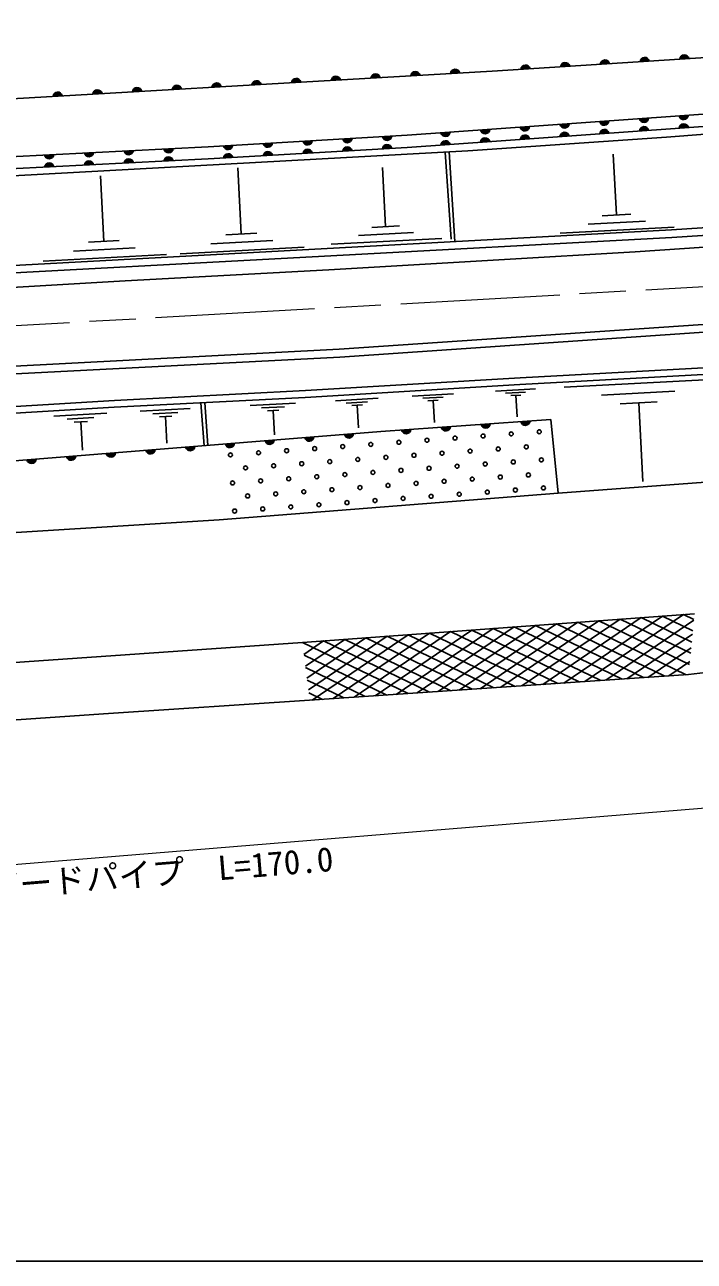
# Model space of a CAD drawing. Units: millimetres, scale not verified. Extents: x 40000 to 680000, y 20000 to 380000.
# Drawn here: x 479443 to 529894, y 205000 to 298180 of the extents above; entities that cross this region are included whole.
import ezdxf
from ezdxf.enums import TextEntityAlignment as Align

# ---------------------------------------------------------------- set-up
doc = ezdxf.new("R2010")
doc.units = ezdxf.units.MM
doc.header["$LTSCALE"] = 1000
doc.linetypes.add('CHAIN', pattern=[18.5, 12, -1.5, 3.5, -1.5])
for name, color, linetype, lineweight in [('M-BGD', 7, 'Continuous', 25), ('M-BMK', 2, 'CHAIN', 13), ('M-BMK-OTRS', 5, 'Continuous', 25), ('M-STR-HTXT', 7, 'Continuous', 13), ('M-STR-STRC', 7, 'Continuous', 25), ('M-TTL-BAND', 7, 'Continuous', 25)]:
    doc.layers.add(name, color=color, linetype=linetype, lineweight=lineweight)
doc.styles.add('ＭＳ ゴシック', font='')
doc.styles.get('ＭＳ ゴシック').set_extended_font_data('MS Gothic')

msp = doc.modelspace()

# ---------------------------------------------------------------- linework, layer by layer
at = {"layer": 'M-BGD'}
for p, q in [((511115, 288585), (511579, 282023)), ((511435, 288603), (511864, 281838)), ((524028, 283846), (523780, 288433)), ((495764, 282419), (495494, 287408)), ((506638, 282969), (506398, 287412)), ((485412, 281849), (485144, 286797)), ((526210, 283388), (521909, 283156)), ((525104, 283904), (522953, 283787)), ((496933, 282482), (494594, 282356)), ((508750, 282526), (504585, 282301)), ((507679, 283025), (505596, 282912)), ((528391, 282931), (519789, 282466)), ((486571, 281912), (484252, 281787)), ((500508, 281424), (491154, 280919)), ((498136, 281922), (493459, 281669)), ((510863, 282083), (502532, 281633)), ((490117, 280863), (480840, 280362)), ((487764, 281356), (483126, 281106)), ((520085, 270856), (531170, 271453)), ((508640, 270188), (511745, 270375)), ((514909, 270566), (517925, 270747)), ((515675, 270410), (517183, 270501)), ((516064, 270232), (516818, 270277)), ((516441, 270254), (516538, 268645)), ((522896, 270266), (528438, 270565)), ((492701, 269691), (492966, 266460)), ((493239, 266482), (493005, 269706)), ((496424, 269485), (499857, 269664)), ((497294, 269301), (499010, 269390)), ((502855, 269839), (506068, 270033)), ((503671, 269673), (505278, 269770)), ((504086, 269483), (504889, 269532)), ((504488, 269507), (504591, 267794)), ((509429, 270027), (510981, 270121)), ((509829, 269844), (510606, 269891)), ((510217, 269867), (510317, 268211)), ((524321, 269602), (527093, 269751)), ((525707, 269677), (526025, 263765)), ((481636, 268676), (485642, 268917)), ((482653, 268469), (484656, 268589)), ((488145, 269052), (491916, 269249)), ((489101, 268850), (490987, 268948)), ((489586, 268623), (490529, 268672)), ((490057, 268648), (490162, 266636)), ((497735, 269094), (498593, 269139)), ((498164, 269117), (498260, 267286)), ((483170, 268232), (484171, 268292)), ((483671, 268262), (483799, 266126)), ((529916, 253799), (500369, 251624)), ((518490, 248466), (525900, 253503)), ((520071, 248573), (527495, 253621)), ((521651, 248680), (529091, 253738)), ((525900, 253503), (529708, 251663)), ((527495, 253621), (529791, 252512)), ((529091, 253738), (529873, 253360)), ((505847, 247610), (513134, 252564)), ((507427, 247717), (514730, 252681)), ((509008, 247824), (516325, 252799)), ((510588, 247931), (517921, 252916)), ((512169, 248038), (519517, 253034)), ((513134, 252564), (521230, 248652)), ((513749, 248145), (521112, 253151)), ((514730, 252681), (522842, 248761)), ((515329, 248252), (522708, 253268)), ((516325, 252799), (524455, 248870)), ((516910, 248359), (524304, 253386)), ((517921, 252916), (526067, 248980)), ((519517, 253034), (527680, 249089)), ((521112, 253151), (529293, 249198)), ((522708, 253268), (529542, 249966)), ((523232, 248788), (529867, 253299)), ((524304, 253386), (529625, 250815)), ((500369, 251624), (508329, 247778)), ((500480, 250733), (501964, 251742)), ((500591, 249841), (503560, 251859)), ((500703, 248950), (505156, 251977)), ((500814, 248058), (506751, 252094)), ((501105, 247289), (508347, 252212)), ((501964, 251742), (509941, 247887)), ((502686, 247396), (509943, 252329)), ((503560, 251859), (511554, 247996)), ((504266, 247503), (511538, 252446)), ((505156, 251977), (513167, 248106)), ((506751, 252094), (514779, 248215)), ((508347, 252212), (516392, 248324)), ((509943, 252329), (518004, 248433)), ((511538, 252446), (519617, 248543)), ((524812, 248895), (529766, 252263)), ((529468, 249210), (550846, 251704)), ((500487, 250679), (506716, 247669)), ((526393, 249002), (529665, 251227)), ((500605, 249733), (505103, 247559)), ((527973, 249109), (529564, 250190)), ((500912, 247275), (529468, 249210)), ((500723, 248788), (503491, 247450)), ((500841, 247842), (501878, 247341))]:
    msp.add_line(p, q, dxfattribs=at)
for points in [[(560696, 298180), (558956, 297914), (549634, 296919), (514655, 294682), (470156, 292129)], [(402546, 284197), (410820, 284721), (434897, 286222), (463785, 287580), (478309, 288237), (493259, 288983), (508263, 289853), (531985, 291531), (550433, 293164), (567960, 295509)], [(567960, 294595), (550433, 292250), (531985, 290616), (508263, 288938), (493259, 288068), (478309, 287322), (463785, 286665), (434897, 285307), (410820, 283807), (402598, 283286)], [(411250, 283327), (431378, 284477), (458508, 285898), (473956, 286537), (512844, 288681), (527791, 289715), (543345, 290922), (555277, 292201), (568061, 293890)], [(569174, 286139), (555519, 284325), (543995, 283187), (528215, 282156), (473987, 279226), (458935, 278392), (431493, 276789), (412958, 275693), (394872, 274575), (365716, 272728), (351400, 271893), (340421, 271396), (330441, 271023), (307313, 270099), (292410, 270064), (273281, 270716), (259356, 271556), (252500, 272220), (218248, 283012)], [(569100, 286698), (555454, 284885), (543949, 283749), (528182, 282719), (473956, 279790), (458899, 278955), (431475, 277410), (412929, 276256), (394836, 275138), (365682, 273291), (351371, 272456), (340398, 271959), (330419, 271586), (307301, 270663), (292422, 270628), (272873, 271205), (259396, 272119), (252613, 272776), (218629, 283483)], [(235648, 263522), (251255, 261820), (271334, 262917), (282555, 262689), (299615, 262404), (322456, 263002), (344899, 264341), (368309, 265565), (395024, 266961), (417637, 268299), (435267, 269339), (457168, 270563), (477759, 271817), (503192, 273141), (533566, 275206), (553090, 276473), (561947, 277470), (567159, 278168), (570266, 278620)], [(277253, 260474), (298556, 259981), (312067, 260300), (332741, 261164), (357571, 262587), (370171, 263114), (395865, 264378), (411150, 265377), (454209, 267935), (486218, 269854), (500592, 270605), (516773, 271581), (538454, 272748), (559480, 274515), (570633, 276076)], [(277225, 259971), (298528, 259477), (312039, 259797), (332713, 260660), (357543, 262083), (370143, 262611), (395837, 263874), (411122, 264873), (454181, 267431), (486190, 269350), (500564, 270102), (516745, 271077), (538426, 272244), (559452, 274011), (570704, 275586)], [(276763, 254976), (298284, 255488), (321692, 256159), (346443, 257151), (372697, 258558), (393355, 259517), (416251, 260732), (445351, 262747), (474578, 264985), (506269, 267527), (519092, 268423)], [(519092, 268423), (519651, 262891), (562725, 266088), (567778, 266728), (571895, 267334)], [(266163, 249882), (298396, 250489), (324394, 251321), (350392, 252216), (372361, 253303), (401333, 255062), (426468, 256597), (451826, 258244), (494101, 260866), (519651, 262891)], [(500369, 251624), (447253, 247931), (403028, 245117), (380516, 243822)], [(380707, 239057), (422726, 241679), (460140, 244525), (485755, 246268), (500912, 247275)]]:
    msp.add_lwpolyline(points, dxfattribs=at)
for centre, radius, start, end in [((523166, 295172), 354, 12.45703, 174.86221), ((523166, 295172), 283, 14.68107, 172.63817), ((523166, 295172), 212, 18.42739, 168.89184), ((526160, 295364), 354, 12.45703, 174.86221), ((526160, 295364), 283, 14.68107, 172.63817), ((526160, 295364), 212, 18.42739, 168.89184), ((526160, 295364), 142, 26.13912, 161.18011), ((526160, 295364), 100, 36.45679, 150.86245), ((529154, 295555), 354, 12.45703, 174.86221), ((529154, 295555), 283, 14.68107, 172.63817), ((529154, 295555), 212, 18.42739, 168.89184), ((529154, 295555), 142, 26.13912, 161.18011), ((529154, 295555), 100, 36.45679, 150.86245), ((505887, 294125), 354, 12.08124, 174.48641), ((508882, 294297), 354, 12.08124, 174.48641), ((508882, 294297), 283, 14.30527, 172.26237), ((508882, 294297), 212, 18.0516, 168.51605), ((511877, 294469), 354, 12.08124, 174.48641), ((511877, 294469), 283, 14.30527, 172.26237), ((511877, 294469), 212, 18.0516, 168.51605), ((511877, 294469), 142, 25.76333, 160.80432), ((511877, 294469), 100, 36.08099, 150.48666), ((517178, 294789), 354, 12.45703, 174.86221), ((517178, 294789), 283, 14.68107, 172.63817), ((517178, 294789), 212, 18.42739, 168.89184), ((517178, 294789), 142, 26.13912, 161.18011), ((517178, 294789), 100, 36.45679, 150.86245), ((520172, 294981), 354, 12.45703, 174.86221), ((520172, 294981), 283, 14.68107, 172.63817), ((520172, 294981), 212, 18.42739, 168.89184), ((520172, 294981), 142, 26.13912, 161.18011), ((520172, 294981), 100, 36.45679, 150.86245), ((523166, 295172), 142, 26.13912, 161.18011), ((523166, 295172), 100, 36.45679, 150.86245), ((490911, 293266), 354, 12.08124, 174.48641), ((490911, 293266), 283, 14.30527, 172.26237), ((493906, 293437), 354, 12.08124, 174.48641), ((493906, 293437), 283, 14.30527, 172.26237), ((493906, 293437), 212, 18.0516, 168.51605), ((493906, 293437), 142, 25.76333, 160.80432), ((493906, 293437), 100, 36.08099, 150.48666), ((496901, 293609), 354, 12.08124, 174.48641), ((496901, 293609), 283, 14.30527, 172.26237), ((496901, 293609), 212, 18.0516, 168.51605), ((496901, 293609), 142, 25.76333, 160.80432), ((496901, 293609), 100, 36.08099, 150.48666), ((499896, 293781), 354, 12.08124, 174.48641), ((499896, 293781), 283, 14.30527, 172.26237), ((499896, 293781), 212, 18.0516, 168.51605), ((499896, 293781), 142, 25.76333, 160.80432), ((499896, 293781), 100, 36.08099, 150.48666), ((502891, 293953), 354, 12.08124, 174.48641), ((502891, 293953), 283, 14.30527, 172.26237), ((502891, 293953), 212, 18.0516, 168.51605), ((502891, 293953), 142, 25.76333, 160.80432), ((502891, 293953), 100, 36.08099, 150.48666), ((505887, 294125), 283, 14.30527, 172.26237), ((505887, 294125), 212, 18.0516, 168.51605), ((505887, 294125), 142, 25.76333, 160.80432), ((505887, 294125), 100, 36.08099, 150.48666), ((508882, 294297), 142, 25.76333, 160.80432), ((508882, 294297), 100, 36.08099, 150.48666), ((481926, 292750), 354, 12.08124, 174.48641), ((481926, 292750), 283, 14.30527, 172.26237), ((481926, 292750), 212, 18.0516, 168.51605), ((481926, 292750), 142, 25.76333, 160.80432), ((481926, 292750), 100, 36.08099, 150.48666), ((484921, 292922), 354, 12.08124, 174.48641), ((484921, 292922), 283, 14.30527, 172.26237), ((484921, 292922), 212, 18.0516, 168.51605), ((484921, 292922), 142, 25.76333, 160.80432), ((484921, 292922), 100, 36.08099, 150.48666), ((487916, 293094), 354, 12.08124, 174.48641), ((487916, 293094), 283, 14.30527, 172.26237), ((487916, 293094), 212, 18.0516, 168.51605), ((487916, 293094), 142, 25.76333, 160.80432), ((487916, 293094), 100, 36.08099, 150.48666), ((490911, 293266), 212, 18.0516, 168.51605), ((490911, 293266), 142, 25.76333, 160.80432), ((490911, 293266), 100, 36.08099, 150.48666), ((523113, 290957), 354, 192.8434, 355.24858), ((523113, 290957), 283, 195.06744, 353.02454), ((523113, 290957), 212, 198.81377, 349.27822), ((523113, 290957), 142, 206.5255, 341.56649), ((523113, 290957), 100, 216.84316, 331.24883), ((526105, 291169), 354, 192.8434, 355.24858), ((526105, 291169), 283, 195.06744, 353.02454), ((526105, 291169), 212, 198.81377, 349.27822), ((526105, 291169), 142, 206.5255, 341.56649), ((526105, 291169), 100, 216.84316, 331.24883), ((529098, 291381), 354, 192.8434, 355.24858), ((529098, 291381), 283, 195.06744, 353.02454), ((529098, 291381), 212, 198.81377, 349.27822), ((529098, 291381), 142, 206.5255, 341.56649), ((529098, 291381), 100, 216.84316, 331.24883), ((511142, 290111), 354, 192.8434, 355.24858), ((511142, 290111), 283, 195.06744, 353.02454), ((511142, 290111), 212, 198.81377, 349.27822), ((511142, 290111), 142, 206.5255, 341.56649), ((511142, 290111), 100, 216.84316, 331.24883), ((514135, 290322), 354, 192.8434, 355.24858), ((514135, 290322), 283, 195.06744, 353.02454), ((514135, 290322), 212, 198.81377, 349.27822), ((514135, 290322), 142, 206.5255, 341.56649), ((514135, 290322), 100, 216.84316, 331.24883), ((517135, 289511), 354, 12.8434, 175.24858), ((517128, 290534), 354, 192.8434, 355.24858), ((517128, 290534), 283, 195.06744, 353.02454), ((517135, 289511), 283, 15.06744, 173.02454), ((517128, 290534), 212, 198.81377, 349.27822), ((517128, 290534), 142, 206.5255, 341.56649), ((517128, 290534), 100, 216.84316, 331.24883), ((520120, 290746), 354, 192.8434, 355.24858), ((520128, 289723), 354, 12.8434, 175.24858), ((520120, 290746), 283, 195.06744, 353.02454), ((520128, 289723), 283, 15.06744, 173.02454), ((520120, 290746), 212, 198.81377, 349.27822), ((520128, 289723), 212, 18.81377, 169.27822), ((520120, 290746), 142, 206.5255, 341.56649), ((520128, 289723), 142, 26.5255, 161.56649), ((520120, 290746), 100, 216.84316, 331.24883), ((520128, 289723), 100, 36.84316, 151.24883), ((523120, 289935), 354, 12.8434, 175.24858), ((523120, 289935), 283, 15.06744, 173.02454), ((523120, 289935), 212, 18.81377, 169.27822), ((523120, 289935), 142, 26.5255, 161.56649), ((523120, 289935), 100, 36.84316, 151.24883), ((526113, 290146), 354, 12.8434, 175.24858), ((526113, 290146), 283, 15.06744, 173.02454), ((526113, 290146), 212, 18.81377, 169.27822), ((526113, 290146), 142, 26.5255, 161.56649), ((526113, 290146), 100, 36.84316, 151.24883), ((529105, 290358), 354, 12.8434, 175.24858), ((529105, 290358), 283, 15.06744, 173.02454), ((529105, 290358), 212, 18.81377, 169.27822), ((529105, 290358), 142, 26.5255, 161.56649), ((529105, 290358), 100, 36.84316, 151.24883), ((494768, 289124), 354, 192.11617, 354.52135), ((494768, 289124), 283, 194.34021, 352.29731), ((494768, 289124), 212, 198.08654, 348.55098), ((494768, 289124), 142, 205.79827, 340.83925), ((494768, 289124), 100, 216.11593, 330.52159), ((497763, 289298), 354, 192.11617, 354.52135), ((497763, 289298), 283, 194.34021, 352.29731), ((497763, 289298), 212, 198.08654, 348.55098), ((497763, 289298), 142, 205.79827, 340.83925), ((497763, 289298), 100, 216.11593, 330.52159), ((500758, 289472), 354, 192.11617, 354.52135), ((500758, 289472), 283, 194.34021, 352.29731), ((500758, 289472), 212, 198.08654, 348.55098), ((500758, 289472), 142, 205.79827, 340.83925), ((500758, 289472), 100, 216.11593, 330.52159), ((503759, 288623), 354, 12.11617, 174.52135), ((503753, 289645), 354, 192.11617, 354.52135), ((503759, 288623), 283, 14.34021, 172.29731), ((503753, 289645), 283, 194.34021, 352.29731), ((503753, 289645), 212, 198.08654, 348.55098), ((503753, 289645), 142, 205.79827, 340.83925), ((503753, 289645), 100, 216.11593, 330.52159), ((506754, 288796), 354, 12.11617, 174.52135), ((506748, 289819), 354, 192.11617, 354.52135), ((506754, 288796), 283, 14.34021, 172.29731), ((506748, 289819), 283, 194.34021, 352.29731), ((506748, 289819), 212, 198.08654, 348.55098), ((506754, 288796), 212, 18.08654, 168.55098), ((506748, 289819), 142, 205.79827, 340.83925), ((506754, 288796), 142, 25.79827, 160.83925), ((506748, 289819), 100, 216.11593, 330.52159), ((506754, 288796), 100, 36.11593, 150.52159), ((511150, 289088), 354, 12.8434, 175.24858), ((511150, 289088), 283, 15.06744, 173.02454), ((511150, 289088), 212, 18.81377, 169.27822), ((511150, 289088), 142, 26.5255, 161.56649), ((511150, 289088), 100, 36.84316, 151.24883), ((514143, 289300), 354, 12.8434, 175.24858), ((514143, 289300), 283, 15.06744, 173.02454), ((514143, 289300), 212, 18.81377, 169.27822), ((514143, 289300), 142, 26.5255, 161.56649), ((514143, 289300), 100, 36.84316, 151.24883), ((517135, 289511), 212, 18.81377, 169.27822), ((517135, 289511), 142, 26.5255, 161.56649), ((517135, 289511), 100, 36.84316, 151.24883), ((481287, 288440), 354, 191.65303, 354.05821), ((481287, 288440), 283, 193.87707, 351.83417), ((481287, 288440), 212, 197.62339, 348.08784), ((481287, 288440), 142, 205.33512, 340.37611), ((481287, 288440), 100, 215.65279, 330.05845), ((484284, 288589), 354, 191.65303, 354.05821), ((484284, 288589), 283, 193.87707, 351.83417), ((484284, 288589), 212, 197.62339, 348.08784), ((484284, 288589), 142, 205.33512, 340.37611), ((484284, 288589), 100, 215.65279, 330.05845), ((487280, 288739), 354, 191.65303, 354.05821), ((487285, 287716), 354, 11.65303, 174.05821), ((487280, 288739), 283, 193.87707, 351.83417), ((487285, 287716), 283, 13.87707, 171.83417), ((487280, 288739), 212, 197.62339, 348.08784), ((487285, 287716), 212, 17.62339, 168.08784), ((487280, 288739), 142, 205.33512, 340.37611), ((487280, 288739), 100, 215.65279, 330.05845), ((490276, 288888), 354, 191.65303, 354.05821), ((490281, 287865), 354, 11.65303, 174.05821), ((490276, 288888), 283, 193.87707, 351.83417), ((490281, 287865), 283, 13.87707, 171.83417), ((490276, 288888), 212, 197.62339, 348.08784), ((490281, 287865), 212, 17.62339, 168.08784), ((490276, 288888), 142, 205.33512, 340.37611), ((490281, 287865), 142, 25.33512, 160.37611), ((490281, 287865), 100, 35.65279, 150.05845), ((490276, 288888), 100, 215.65279, 330.05845), ((494774, 288102), 354, 12.11617, 174.52135), ((494774, 288102), 283, 14.34021, 172.29731), ((494774, 288102), 212, 18.08654, 168.55098), ((494774, 288102), 142, 25.79827, 160.83925), ((494774, 288102), 100, 36.11593, 150.52159), ((497769, 288275), 354, 12.11617, 174.52135), ((497769, 288275), 283, 14.34021, 172.29731), ((497769, 288275), 212, 18.08654, 168.55098), ((497769, 288275), 142, 25.79827, 160.83925), ((497769, 288275), 100, 36.11593, 150.52159), ((500764, 288449), 354, 12.11617, 174.52135), ((500764, 288449), 283, 14.34021, 172.29731), ((500764, 288449), 212, 18.08654, 168.55098), ((500764, 288449), 142, 25.79827, 160.83925), ((500764, 288449), 100, 36.11593, 150.52159), ((503759, 288623), 212, 18.08654, 168.55098), ((503759, 288623), 142, 25.79827, 160.83925), ((503759, 288623), 100, 36.11593, 150.52159), ((481293, 287417), 354, 11.65303, 174.05821), ((481293, 287417), 283, 13.87707, 171.83417), ((481293, 287417), 212, 17.62339, 168.08784), ((481293, 287417), 142, 25.33512, 160.37611), ((481293, 287417), 100, 35.65279, 150.05845), ((484289, 287566), 354, 11.65303, 174.05821), ((484289, 287566), 283, 13.87707, 171.83417), ((484289, 287566), 212, 17.62339, 168.08784), ((484289, 287566), 142, 25.33512, 160.37611), ((484289, 287566), 100, 35.65279, 150.05845), ((487285, 287716), 142, 25.33512, 160.37611), ((487285, 287716), 100, 35.65279, 150.05845), ((508187, 267716), 354, 192.79163, 355.19681), ((508187, 267716), 283, 195.01567, 352.97277), ((508187, 267716), 212, 198.762, 349.22644), ((508187, 267716), 142, 206.47373, 341.51471), ((508187, 267716), 100, 216.79139, 331.19705), ((511180, 267925), 354, 192.79163, 355.19681), ((511180, 267925), 283, 195.01567, 352.97277), ((511180, 267925), 212, 198.762, 349.22644), ((511180, 267925), 142, 206.47373, 341.51471), ((511180, 267925), 100, 216.79139, 331.19705), ((514173, 268134), 354, 192.79163, 355.19681), ((514173, 268134), 283, 195.01567, 352.97277), ((514173, 268134), 212, 198.762, 349.22644), ((514173, 268134), 142, 206.47373, 341.51471), ((514173, 268134), 100, 216.79139, 331.19705), ((517165, 268343), 354, 192.79163, 355.19681), ((517165, 268343), 283, 195.01567, 352.97277), ((517165, 268343), 212, 198.762, 349.22644), ((517165, 268343), 142, 206.47373, 341.51471), ((517165, 268343), 100, 216.79139, 331.19705), ((494905, 266670), 354, 193.38397, 355.78915), ((494905, 266670), 283, 195.60801, 353.56511), ((494905, 266670), 212, 199.35434, 349.81878), ((494905, 266670), 142, 207.06607, 342.10705), ((494905, 266670), 100, 217.38373, 331.78939), ((497895, 266910), 354, 193.38397, 355.78915), ((497895, 266910), 283, 195.60801, 353.56511), ((497895, 266910), 212, 199.35434, 349.81878), ((497895, 266910), 142, 207.06607, 342.10705), ((497895, 266910), 100, 217.38373, 331.78939), ((500886, 267150), 354, 193.38397, 355.78915), ((500886, 267150), 283, 195.60801, 353.56511), ((500886, 267150), 212, 199.35434, 349.81878), ((500886, 267150), 142, 207.06607, 342.10705), ((500886, 267150), 100, 217.38373, 331.78939), ((503876, 267390), 354, 193.38397, 355.78915), ((503876, 267390), 283, 195.60801, 353.56511), ((503876, 267390), 212, 199.35434, 349.81878), ((503876, 267390), 142, 207.06607, 342.10705), ((503876, 267390), 100, 217.38373, 331.78939), ((482943, 265711), 354, 193.38397, 355.78915), ((482943, 265711), 283, 195.60801, 353.56511), ((482943, 265711), 212, 199.35434, 349.81878), ((482943, 265711), 142, 207.06607, 342.10705), ((482943, 265711), 100, 217.38373, 331.78939), ((485934, 265950), 354, 193.38397, 355.78915), ((485934, 265950), 283, 195.60801, 353.56511), ((485934, 265950), 212, 199.35434, 349.81878), ((485934, 265950), 142, 207.06607, 342.10705), ((485934, 265950), 100, 217.38373, 331.78939), ((488924, 266190), 354, 193.38397, 355.78915), ((488924, 266190), 283, 195.60801, 353.56511), ((488924, 266190), 212, 199.35434, 349.81878), ((488924, 266190), 142, 207.06607, 342.10705), ((488924, 266190), 100, 217.38373, 331.78939), ((491914, 266430), 354, 193.38397, 355.78915), ((491914, 266430), 283, 195.60801, 353.56511), ((491914, 266430), 212, 199.35434, 349.81878), ((491914, 266430), 142, 207.06607, 342.10705), ((491914, 266430), 100, 217.38373, 331.78939), ((479953, 265471), 354, 193.38397, 355.78915), ((479953, 265471), 283, 195.60801, 353.56511), ((479953, 265471), 212, 199.35434, 349.81878), ((479953, 265471), 142, 207.06607, 342.10705), ((479953, 265471), 100, 217.38373, 331.78939)]:
    msp.add_arc(centre, radius, start, end, dxfattribs=at)
at = {"layer": 'M-BMK'}
msp.add_line((470835, 275066), (532830, 278578), dxfattribs=at)
at = {"layer": 'M-BMK-OTRS'}
for points in [[(319442, 269549), (334801, 270188), (348935, 270898), (363601, 271857), (378161, 272869), (393626, 273704), (406250, 274387), (420312, 275133), (434428, 276021), (448633, 276820), (462607, 277530), (475018, 278187), (487021, 278880), (502362, 279714), (515163, 280469), (525444, 281072), (539560, 282013), (554244, 283114), (564080, 284411), (569319, 285177)], [(251255, 261820), (260789, 262639), (270957, 263486), (271291, 263500), (282513, 263273), (299572, 262988), (322413, 263586), (344856, 264924), (368267, 266149), (394981, 267545), (417595, 268883), (435224, 269923), (457125, 271147), (477716, 272400), (503149, 273725), (533524, 275790), (553047, 277057), (561904, 278054), (567116, 278752), (570182, 279198)]]:
    msp.add_lwpolyline(points, dxfattribs=at)
at = {"layer": 'M-STR-HTXT'}
msp.add_line((405416, 228885), (574185, 242745), dxfattribs=at)
at = {"layer": 'M-STR-STRC'}
for centre in [(516098, 267348), (518213, 267506), (503405, 266397), (505521, 266555), (507636, 266714), (509752, 266872), (511867, 267031), (513982, 267189), (517235, 266369), (494944, 265763), (497059, 265922), (499175, 266080), (501290, 266239), (504542, 265418), (506658, 265577), (508773, 265735), (510888, 265894), (513004, 266052), (515119, 266211), (496081, 264785), (498196, 264943), (500312, 265102), (502427, 265260), (507795, 264598), (509910, 264757), (512025, 264915), (514141, 265074), (516256, 265232), (518372, 265391), (495102, 263648), (497218, 263806), (499333, 263965), (501448, 264123), (503564, 264282), (505679, 264440), (508932, 263620), (511047, 263778), (513162, 263937), (515278, 264095), (517393, 264254), (496239, 262669), (498355, 262828), (500470, 262986), (502585, 263145), (504701, 263303), (506816, 263462), (510068, 262642), (512184, 262800), (514299, 262958), (516415, 263117), (518530, 263275), (497376, 261691), (499491, 261849), (501607, 262008), (503722, 262166), (505838, 262325), (507953, 262483), (495261, 261532)]:
    msp.add_circle(centre, 150, dxfattribs=at)
at = {"layer": 'M-TTL-BAND'}
msp.add_line((40000, 205000), (579000, 205000), dxfattribs=at)

# ---------------------------------------------------------------- texts
at = {"layer": 'M-STR-HTXT', "style": 'ＭＳ ゴシック'}
msp.add_text('ガードパイプ  L=170.0', height=1833, rotation=4.695, dxfattribs=at).set_placement((489739, 232800), align=Align.BOTTOM_CENTER)

doc.saveas('drawing.dxf')
